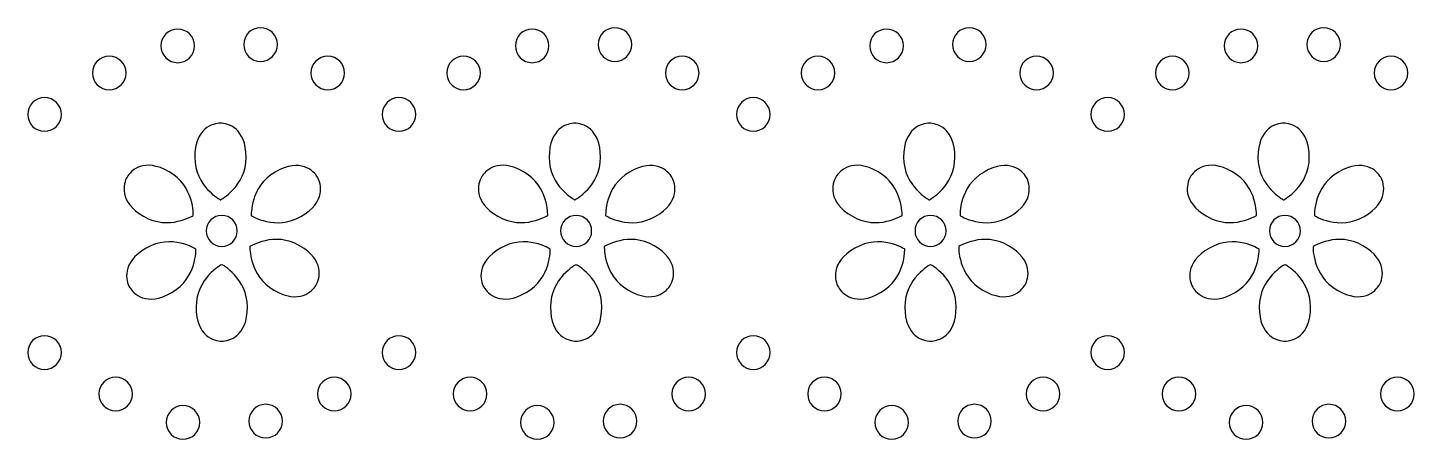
# Model space of a CAD drawing. Header units: centimetres. Extents: x -11.4 to 11.4, y -3 to 3.
# Drawn here: x 6.289 to 11.258, y -2.947 to -1.472 of the extents above; entities that cross this region are included whole.
import ezdxf

# ---------------------------------------------------------------- set-up
doc = ezdxf.new("R2010")
doc.units = ezdxf.units.CM
doc.header["$MEASUREMENT"] = 0
doc.layers.add('Layer 1', color=7, linetype='Continuous')

msp = doc.modelspace()

# ---------------------------------------------------------------- linework, layer by layer
at = {"layer": 'Layer 1'}
for points in [[(6.82649, -1.47653), (6.85977, -1.47653), (6.88668, -1.50352), (6.88668, -1.53683), (6.88668, -1.53683), (6.88668, -1.57009), (6.85975, -1.5971), (6.82649, -1.5971), (6.82649, -1.5971), (6.79318, -1.5971), (6.76624, -1.57009), (6.76624, -1.53683), (6.76624, -1.53683), (6.76624, -1.50352), (6.79318, -1.47653), (6.82649, -1.47653)], [(7.06287, -1.5322), (7.06287, -1.49889), (7.08983, -1.4719), (7.12306, -1.4719), (7.12306, -1.4719), (7.15637, -1.4719), (7.18331, -1.49889), (7.18331, -1.5322), (7.18331, -1.5322), (7.18331, -1.56548), (7.15635, -1.59247), (7.12306, -1.59247), (7.12306, -1.59247), (7.08983, -1.59247), (7.06287, -1.56549), (7.06287, -1.5322)], [(8.09646, -1.47653), (8.12977, -1.47653), (8.15671, -1.50352), (8.15671, -1.53683), (8.15671, -1.53683), (8.15671, -1.57009), (8.12975, -1.5971), (8.09646, -1.5971), (8.09646, -1.5971), (8.0632, -1.5971), (8.03624, -1.57009), (8.03624, -1.53683), (8.03624, -1.53683), (8.03624, -1.50352), (8.0632, -1.47653), (8.09646, -1.47653)], [(8.33287, -1.5322), (8.33287, -1.49889), (8.35986, -1.4719), (8.39312, -1.4719), (8.39312, -1.4719), (8.42638, -1.4719), (8.45339, -1.49889), (8.45339, -1.5322), (8.45339, -1.5322), (8.45339, -1.56548), (8.42638, -1.59247), (8.39312, -1.59247), (8.39312, -1.59247), (8.35983, -1.59247), (8.33287, -1.56549), (8.33287, -1.5322)], [(9.36646, -1.47653), (9.39974, -1.47653), (9.42671, -1.50352), (9.42671, -1.53683), (9.42671, -1.53683), (9.42671, -1.57009), (9.39972, -1.5971), (9.36646, -1.5971), (9.36646, -1.5971), (9.3332, -1.5971), (9.30621, -1.57009), (9.30621, -1.53683), (9.30621, -1.53683), (9.30622, -1.50352), (9.3332, -1.47653), (9.36646, -1.47653)], [(9.60287, -1.5322), (9.60287, -1.49889), (9.62988, -1.4719), (9.66312, -1.4719), (9.66312, -1.4719), (9.69636, -1.4719), (9.72337, -1.49889), (9.72337, -1.5322), (9.72337, -1.5322), (9.72337, -1.56548), (9.69636, -1.59247), (9.66312, -1.59247), (9.66312, -1.59247), (9.62988, -1.59247), (9.60287, -1.56549), (9.60287, -1.5322)], [(10.63643, -1.47653), (10.66974, -1.47653), (10.6967, -1.50352), (10.6967, -1.53683), (10.6967, -1.53683), (10.6967, -1.57009), (10.66971, -1.5971), (10.63643, -1.5971), (10.63643, -1.5971), (10.60317, -1.5971), (10.57624, -1.57009), (10.57624, -1.53683), (10.57624, -1.53683), (10.57624, -1.50352), (10.60318, -1.47653), (10.63643, -1.47653)], [(10.87287, -1.5322), (10.87287, -1.49889), (10.89988, -1.4719), (10.93309, -1.4719), (10.93309, -1.4719), (10.9664, -1.4719), (10.99336, -1.49889), (10.99336, -1.5322), (10.99336, -1.5322), (10.99336, -1.56548), (10.96637, -1.59247), (10.93309, -1.59247), (10.93309, -1.59247), (10.89985, -1.59247), (10.87287, -1.56549), (10.87287, -1.5322)], [(6.52055, -1.6342), (6.52055, -1.60094), (6.54751, -1.57393), (6.5808, -1.57393), (6.5808, -1.57393), (6.61408, -1.57393), (6.64105, -1.60094), (6.64105, -1.6342), (6.64105, -1.6342), (6.64105, -1.66751), (6.61406, -1.6945), (6.5808, -1.6945), (6.5808, -1.6945), (6.54751, -1.6945), (6.52055, -1.66751), (6.52055, -1.6342)], [(7.36412, -1.57393), (7.3974, -1.57393), (7.42437, -1.60094), (7.42437, -1.6342), (7.42437, -1.6342), (7.42437, -1.66751), (7.39738, -1.6945), (7.36412, -1.6945), (7.36412, -1.6945), (7.33086, -1.6945), (7.30387, -1.66751), (7.30387, -1.6342), (7.30387, -1.6342), (7.30388, -1.60094), (7.33084, -1.57393), (7.36412, -1.57393)], [(7.79055, -1.6342), (7.79055, -1.60094), (7.81754, -1.57393), (7.85077, -1.57393), (7.85077, -1.57393), (7.88408, -1.57393), (7.91102, -1.60094), (7.91102, -1.6342), (7.91102, -1.6342), (7.91102, -1.66751), (7.88406, -1.6945), (7.85077, -1.6945), (7.85077, -1.6945), (7.81754, -1.6945), (7.79055, -1.66751), (7.79055, -1.6342)], [(8.63412, -1.57393), (8.6674, -1.57393), (8.69437, -1.60094), (8.69437, -1.6342), (8.69437, -1.6342), (8.69437, -1.66751), (8.66738, -1.6945), (8.63412, -1.6945), (8.63412, -1.6945), (8.60086, -1.6945), (8.57385, -1.66751), (8.57385, -1.6342), (8.57385, -1.6342), (8.57385, -1.60094), (8.60086, -1.57393), (8.63412, -1.57393)], [(9.06055, -1.6342), (9.06055, -1.60094), (9.08754, -1.57393), (9.12077, -1.57393), (9.12077, -1.57393), (9.15408, -1.57393), (9.18104, -1.60094), (9.18104, -1.6342), (9.18104, -1.6342), (9.18104, -1.66751), (9.15405, -1.6945), (9.12077, -1.6945), (9.12077, -1.6945), (9.08754, -1.6945), (9.06055, -1.66751), (9.06055, -1.6342)], [(9.90412, -1.57393), (9.93743, -1.57393), (9.96434, -1.60094), (9.96434, -1.6342), (9.96434, -1.6342), (9.96434, -1.66751), (9.93741, -1.6945), (9.90412, -1.6945), (9.90412, -1.6945), (9.87084, -1.6945), (9.8439, -1.66751), (9.8439, -1.6342), (9.8439, -1.6342), (9.8439, -1.60094), (9.87084, -1.57393), (9.90412, -1.57393)], [(10.33055, -1.6342), (10.33055, -1.60094), (10.35751, -1.57393), (10.3908, -1.57393), (10.3908, -1.57393), (10.42408, -1.57393), (10.45102, -1.60094), (10.45102, -1.6342), (10.45102, -1.6342), (10.45102, -1.66751), (10.42406, -1.6945), (10.3908, -1.6945), (10.3908, -1.6945), (10.35751, -1.6945), (10.33055, -1.66751), (10.33055, -1.6342)], [(11.17412, -1.57393), (11.20743, -1.57393), (11.23437, -1.60094), (11.23437, -1.6342), (11.23437, -1.6342), (11.23437, -1.66751), (11.20741, -1.6945), (11.17412, -1.6945), (11.17412, -1.6945), (11.14084, -1.6945), (11.11387, -1.66751), (11.11387, -1.6342), (11.11387, -1.6342), (11.11388, -1.60094), (11.14084, -1.57393), (11.17412, -1.57393)], [(6.34907, -1.8429), (6.31579, -1.8429), (6.2888, -1.81591), (6.2888, -1.7826), (6.2888, -1.7826), (6.2888, -1.74932), (6.31581, -1.72233), (6.34907, -1.72233), (6.34907, -1.72233), (6.38233, -1.72233), (6.40929, -1.74932), (6.40929, -1.7826), (6.40929, -1.7826), (6.40929, -1.81591), (6.38236, -1.8429), (6.34907, -1.8429)], [(7.61907, -1.8429), (7.58579, -1.8429), (7.55882, -1.81591), (7.55882, -1.7826), (7.55882, -1.7826), (7.55882, -1.74932), (7.58581, -1.72233), (7.61907, -1.72233), (7.61907, -1.72233), (7.65233, -1.72233), (7.67929, -1.74932), (7.67929, -1.7826), (7.67929, -1.7826), (7.67929, -1.81591), (7.65233, -1.8429), (7.61907, -1.8429)], [(8.88907, -1.8429), (8.85576, -1.8429), (8.82882, -1.81591), (8.82882, -1.7826), (8.82882, -1.7826), (8.82882, -1.74932), (8.85578, -1.72233), (8.88907, -1.72233), (8.88907, -1.72233), (8.92233, -1.72233), (8.94929, -1.74932), (8.94929, -1.7826), (8.94929, -1.7826), (8.94929, -1.81591), (8.92233, -1.8429), (8.88907, -1.8429)], [(10.15905, -1.8429), (10.12579, -1.8429), (10.09883, -1.81591), (10.09883, -1.7826), (10.09883, -1.7826), (10.09883, -1.74932), (10.12582, -1.72233), (10.15905, -1.72233), (10.15905, -1.72233), (10.19236, -1.72233), (10.2193, -1.74932), (10.2193, -1.7826), (10.2193, -1.7826), (10.21929, -1.81591), (10.19236, -1.8429), (10.15905, -1.8429)], [(6.97942, -1.81422), (7.00556, -1.81422), (7.07139, -1.83152), (7.07139, -1.93606), (7.07139, -1.93606), (7.07139, -2.04062), (6.97942, -2.0887), (6.97942, -2.0887), (6.97942, -2.0887), (6.97942, -2.0887), (6.8874, -2.04065), (6.8874, -1.93606), (6.8874, -1.93606), (6.88742, -1.83153), (6.95328, -1.81422), (6.97942, -1.81422)], [(8.24944, -1.81422), (8.27553, -1.81422), (8.34141, -1.83152), (8.34141, -1.93606), (8.34141, -1.93606), (8.34141, -2.04062), (8.24944, -2.0887), (8.24944, -2.0887), (8.24944, -2.0887), (8.24944, -2.0887), (8.15744, -2.04065), (8.15744, -1.93606), (8.15744, -1.93606), (8.15747, -1.83153), (8.22328, -1.81422), (8.24944, -1.81422)], [(9.51944, -1.81422), (9.54553, -1.81422), (9.61141, -1.83152), (9.61141, -1.93606), (9.61141, -1.93606), (9.61141, -2.04062), (9.51944, -2.0887), (9.51944, -2.0887), (9.51944, -2.0887), (9.51944, -2.0887), (9.42744, -2.04065), (9.42744, -1.93606), (9.42744, -1.93606), (9.42747, -1.83153), (9.49328, -1.81422), (9.51944, -1.81422)], [(10.78942, -1.81422), (10.81559, -1.81422), (10.88139, -1.83152), (10.88139, -1.93606), (10.88139, -1.93606), (10.88139, -2.04062), (10.78942, -2.0887), (10.78942, -2.0887), (10.78942, -2.0887), (10.78942, -2.0887), (10.69742, -2.04065), (10.69742, -1.93606), (10.69742, -1.93606), (10.69745, -1.83153), (10.76328, -1.81422), (10.78942, -1.81422)], [(6.79603, -1.98834), (6.88652, -2.0406), (6.8821, -2.14434), (6.8821, -2.14434), (6.8821, -2.14434), (6.8821, -2.14434), (6.79452, -2.20001), (6.70404, -2.14775), (6.70404, -2.14775), (6.61358, -2.09547), (6.63152, -2.02975), (6.64456, -2.00707), (6.64456, -2.00707), (6.65758, -1.98448), (6.70555, -1.93606), (6.79603, -1.98834)], [(7.32737, -2.00774), (7.34039, -2.03034), (7.35835, -2.09608), (7.26781, -2.14837), (7.26781, -2.14837), (7.17735, -2.20063), (7.08977, -2.14496), (7.08977, -2.14496), (7.08977, -2.14496), (7.08977, -2.14496), (7.08532, -2.04124), (7.17581, -1.98896), (7.17581, -1.98896), (7.26636, -1.93667), (7.31425, -1.98509), (7.32737, -2.00774)], [(8.06603, -1.98834), (8.15652, -2.0406), (8.1521, -2.14434), (8.1521, -2.14434), (8.1521, -2.14434), (8.1521, -2.14434), (8.06452, -2.20001), (7.97404, -2.14775), (7.97404, -2.14775), (7.88358, -2.09547), (7.90149, -2.02975), (7.91456, -2.00707), (7.91456, -2.00707), (7.92758, -1.98448), (7.97555, -1.93606), (8.06603, -1.98834)], [(8.59737, -2.00774), (8.61039, -2.03034), (8.62838, -2.09608), (8.53781, -2.14837), (8.53781, -2.14837), (8.44735, -2.20063), (8.35977, -2.14496), (8.35977, -2.14496), (8.35977, -2.14496), (8.35977, -2.14496), (8.35532, -2.04124), (8.44581, -1.98896), (8.44581, -1.98896), (8.53633, -1.93667), (8.58422, -1.98509), (8.59737, -2.00774)], [(9.33601, -1.98834), (9.42652, -2.0406), (9.42213, -2.14434), (9.42213, -2.14434), (9.42213, -2.14434), (9.42213, -2.14434), (9.3345, -2.20001), (9.24401, -2.14775), (9.24401, -2.14775), (9.15358, -2.09547), (9.17149, -2.02975), (9.18461, -2.00707), (9.18461, -2.00707), (9.19758, -1.98448), (9.24552, -1.93606), (9.33601, -1.98834)], [(9.86737, -2.00774), (9.88039, -2.03034), (9.89838, -2.09608), (9.80787, -2.14837), (9.80787, -2.14837), (9.71741, -2.20063), (9.62978, -2.14496), (9.62978, -2.14496), (9.62978, -2.14496), (9.62978, -2.14496), (9.62536, -2.04124), (9.71588, -1.98896), (9.71588, -1.98896), (9.80633, -1.93667), (9.85422, -1.98509), (9.86737, -2.00774)], [(10.60603, -1.98834), (10.69652, -2.0406), (10.6921, -2.14434), (10.6921, -2.14434), (10.6921, -2.14434), (10.6921, -2.14434), (10.60455, -2.20001), (10.51404, -2.14775), (10.51404, -2.14775), (10.42361, -2.09547), (10.44154, -2.02975), (10.45459, -2.00707), (10.45459, -2.00707), (10.46758, -1.98448), (10.51555, -1.93606), (10.60603, -1.98834)], [(11.13737, -2.00774), (11.15039, -2.03034), (11.16835, -2.09608), (11.07784, -2.14837), (11.07784, -2.14837), (10.98738, -2.20063), (10.8998, -2.14496), (10.8998, -2.14496), (10.8998, -2.14496), (10.8998, -2.14496), (10.89535, -2.04124), (10.98584, -1.98896), (10.98584, -1.98896), (11.07633, -1.93668), (11.12422, -1.98509), (11.13737, -2.00774)], [(7.03969, -2.19998), (7.03969, -2.23072), (7.01479, -2.25565), (6.98405, -2.25565), (6.98405, -2.25565), (6.95336, -2.25565), (6.92838, -2.23075), (6.92838, -2.19998), (6.92838, -2.19998), (6.92838, -2.16921), (6.95333, -2.14431), (6.98405, -2.14431), (6.98405, -2.14431), (7.01477, -2.14434), (7.03969, -2.16924), (7.03969, -2.19998)], [(8.30972, -2.19998), (8.30972, -2.23072), (8.2848, -2.25565), (8.25405, -2.25565), (8.25405, -2.25565), (8.22338, -2.25565), (8.19843, -2.23075), (8.19843, -2.19998), (8.19843, -2.19998), (8.19843, -2.16921), (8.22335, -2.14431), (8.25405, -2.14431), (8.25405, -2.14431), (8.28477, -2.14434), (8.30972, -2.16924), (8.30972, -2.19998)], [(9.57969, -2.19998), (9.57969, -2.23072), (9.55479, -2.25565), (9.52405, -2.25565), (9.52405, -2.25565), (9.49336, -2.25565), (9.46843, -2.23075), (9.46843, -2.19998), (9.46843, -2.19998), (9.46843, -2.16921), (9.49333, -2.14431), (9.52405, -2.14431), (9.52405, -2.14431), (9.55477, -2.14434), (9.57969, -2.16924), (9.57969, -2.19998)], [(10.84969, -2.19998), (10.84969, -2.23072), (10.82479, -2.25565), (10.79407, -2.25565), (10.79407, -2.25565), (10.76335, -2.25565), (10.7384, -2.23075), (10.7384, -2.19998), (10.7384, -2.19998), (10.7384, -2.16921), (10.76332, -2.14431), (10.79407, -2.14431), (10.79407, -2.14431), (10.82477, -2.14434), (10.84969, -2.16924), (10.84969, -2.19998)], [(6.65382, -2.40215), (6.64078, -2.3795), (6.62286, -2.31375), (6.7133, -2.26147), (6.7133, -2.26147), (6.80381, -2.20921), (6.89136, -2.26488), (6.89136, -2.26488), (6.89136, -2.26488), (6.89136, -2.26488), (6.89578, -2.36862), (6.80529, -2.42088), (6.80529, -2.42088), (6.71481, -2.47319), (6.66686, -2.42477), (6.65382, -2.40215)], [(7.17119, -2.41226), (7.08068, -2.35998), (7.08509, -2.25626), (7.08509, -2.25626), (7.08509, -2.25626), (7.08509, -2.25626), (7.17272, -2.20057), (7.26318, -2.25287), (7.26318, -2.25287), (7.35369, -2.30515), (7.33573, -2.37087), (7.32268, -2.3935), (7.32268, -2.3935), (7.30962, -2.41612), (7.2617, -2.46457), (7.17119, -2.41226)], [(7.92382, -2.40215), (7.91075, -2.3795), (7.89284, -2.31375), (7.9833, -2.26147), (7.9833, -2.26147), (8.07381, -2.20921), (8.16136, -2.26488), (8.16136, -2.26488), (8.16136, -2.26488), (8.16136, -2.26488), (8.16578, -2.36862), (8.07529, -2.42088), (8.07529, -2.42088), (7.98481, -2.47319), (7.93686, -2.42477), (7.92382, -2.40215)], [(8.44119, -2.41226), (8.35073, -2.35998), (8.35512, -2.25626), (8.35512, -2.25626), (8.35512, -2.25626), (8.35512, -2.25626), (8.44272, -2.20057), (8.53316, -2.25287), (8.53316, -2.25287), (8.62367, -2.30515), (8.60574, -2.37087), (8.59269, -2.3935), (8.59269, -2.3935), (8.57962, -2.41612), (8.53167, -2.46457), (8.44119, -2.41226)], [(9.19379, -2.40215), (9.18075, -2.3795), (9.16283, -2.31375), (9.25327, -2.26147), (9.25327, -2.26147), (9.34381, -2.20921), (9.43139, -2.26488), (9.43139, -2.26488), (9.43139, -2.26488), (9.43139, -2.26488), (9.43576, -2.36862), (9.34527, -2.42088), (9.34527, -2.42088), (9.25478, -2.47319), (9.20684, -2.42477), (9.19379, -2.40215)], [(9.71121, -2.41226), (9.62072, -2.35998), (9.62509, -2.25626), (9.62509, -2.25626), (9.62509, -2.25626), (9.62509, -2.25626), (9.71272, -2.20057), (9.80315, -2.25287), (9.80315, -2.25287), (9.89366, -2.30515), (9.8757, -2.37087), (9.86265, -2.3935), (9.86265, -2.3935), (9.84962, -2.41612), (9.80167, -2.46457), (9.71121, -2.41226)], [(10.46385, -2.40215), (10.45075, -2.3795), (10.43287, -2.31375), (10.52328, -2.26147), (10.52328, -2.26147), (10.61385, -2.20921), (10.70137, -2.26488), (10.70137, -2.26488), (10.70137, -2.26488), (10.70137, -2.26488), (10.70579, -2.36862), (10.6153, -2.42088), (10.6153, -2.42088), (10.52481, -2.47319), (10.47686, -2.42477), (10.46385, -2.40215)], [(10.98119, -2.41226), (10.8907, -2.35998), (10.89509, -2.25626), (10.89509, -2.25626), (10.89509, -2.25626), (10.89509, -2.25626), (10.98272, -2.20057), (11.07315, -2.25287), (11.07315, -2.25287), (11.16366, -2.30515), (11.1457, -2.37087), (11.13265, -2.3935), (11.13265, -2.3935), (11.11959, -2.41612), (11.0717, -2.46457), (10.98119, -2.41226)], [(6.98405, -2.59503), (6.95794, -2.59503), (6.89208, -2.5777), (6.89208, -2.47316), (6.89208, -2.47316), (6.89208, -2.3686), (6.98405, -2.32057), (6.98405, -2.32057), (6.98405, -2.32057), (6.98405, -2.32057), (7.07605, -2.36859), (7.07605, -2.47316), (7.07605, -2.47316), (7.07604, -2.5777), (7.01021, -2.59503), (6.98405, -2.59503)], [(8.25405, -2.59503), (8.22791, -2.59503), (8.16208, -2.5777), (8.16208, -2.47316), (8.16208, -2.47316), (8.16208, -2.3686), (8.25405, -2.32057), (8.25405, -2.32057), (8.25405, -2.32057), (8.25405, -2.32057), (8.34605, -2.36859), (8.34605, -2.47316), (8.34605, -2.47316), (8.34604, -2.5777), (8.28019, -2.59503), (8.25405, -2.59503)], [(9.52405, -2.59503), (9.49791, -2.59503), (9.43205, -2.5777), (9.43205, -2.47316), (9.43205, -2.47316), (9.43205, -2.3686), (9.52405, -2.32057), (9.52405, -2.32057), (9.52405, -2.32057), (9.52405, -2.32057), (9.61607, -2.36859), (9.61607, -2.47316), (9.61607, -2.47316), (9.61607, -2.5777), (9.55021, -2.59503), (9.52405, -2.59503)], [(10.79407, -2.59503), (10.76793, -2.59503), (10.70207, -2.5777), (10.70207, -2.47316), (10.70207, -2.47316), (10.70207, -2.3686), (10.79407, -2.32057), (10.79407, -2.32057), (10.79407, -2.32057), (10.79407, -2.32057), (10.88604, -2.36859), (10.88604, -2.47316), (10.88604, -2.47316), (10.88604, -2.5777), (10.82021, -2.59503), (10.79407, -2.59503)], [(6.34907, -2.69618), (6.31579, -2.69618), (6.2888, -2.66922), (6.2888, -2.63591), (6.2888, -2.63591), (6.2888, -2.60263), (6.31581, -2.57561), (6.34907, -2.57561), (6.34907, -2.57561), (6.38233, -2.57561), (6.40929, -2.60262), (6.40929, -2.63591), (6.40929, -2.63591), (6.40929, -2.66922), (6.38236, -2.69618), (6.34907, -2.69618)], [(7.61907, -2.69618), (7.58579, -2.69618), (7.55882, -2.66922), (7.55882, -2.63591), (7.55882, -2.63591), (7.55882, -2.60263), (7.58581, -2.57561), (7.61907, -2.57561), (7.61907, -2.57561), (7.65233, -2.57561), (7.67929, -2.60262), (7.67929, -2.63591), (7.67929, -2.63591), (7.67929, -2.66922), (7.65233, -2.69618), (7.61907, -2.69618)], [(8.88907, -2.69618), (8.85576, -2.69618), (8.82882, -2.66922), (8.82882, -2.63591), (8.82882, -2.63591), (8.82882, -2.60263), (8.85578, -2.57561), (8.88907, -2.57561), (8.88907, -2.57561), (8.92233, -2.57561), (8.94929, -2.60262), (8.94929, -2.63591), (8.94929, -2.63591), (8.94929, -2.66922), (8.92233, -2.69618), (8.88907, -2.69618)], [(10.15905, -2.69618), (10.12579, -2.69618), (10.09883, -2.66922), (10.09883, -2.63591), (10.09883, -2.63591), (10.09883, -2.60263), (10.12582, -2.57561), (10.15905, -2.57561), (10.15905, -2.57561), (10.19236, -2.57561), (10.2193, -2.60262), (10.2193, -2.63591), (10.2193, -2.63591), (10.21929, -2.66922), (10.19236, -2.69618), (10.15905, -2.69618)], [(6.604, -2.84461), (6.57072, -2.84461), (6.54373, -2.81762), (6.54373, -2.78434), (6.54373, -2.78434), (6.54373, -2.75103), (6.57074, -2.72407), (6.604, -2.72407), (6.604, -2.72407), (6.63726, -2.72407), (6.66425, -2.75106), (6.66425, -2.78434), (6.66425, -2.78434), (6.66425, -2.8176), (6.63728, -2.84461), (6.604, -2.84461)], [(7.3873, -2.84461), (7.35404, -2.84461), (7.32705, -2.81762), (7.32705, -2.78434), (7.32705, -2.78434), (7.32705, -2.75103), (7.35406, -2.72407), (7.3873, -2.72407), (7.3873, -2.72407), (7.42054, -2.72407), (7.44757, -2.75106), (7.44757, -2.78434), (7.44757, -2.78434), (7.4476, -2.8176), (7.42056, -2.84461), (7.3873, -2.84461)], [(7.874, -2.84461), (7.84072, -2.84461), (7.81373, -2.81762), (7.81373, -2.78434), (7.81373, -2.78434), (7.81373, -2.75103), (7.84074, -2.72407), (7.874, -2.72407), (7.874, -2.72407), (7.90726, -2.72407), (7.93425, -2.75106), (7.93425, -2.78434), (7.93425, -2.78434), (7.93425, -2.8176), (7.90728, -2.84461), (7.874, -2.84461)], [(8.65733, -2.84461), (8.62402, -2.84461), (8.59706, -2.81762), (8.59706, -2.78434), (8.59706, -2.78434), (8.59706, -2.75103), (8.62405, -2.72407), (8.65733, -2.72407), (8.65733, -2.72407), (8.69061, -2.72407), (8.71755, -2.75106), (8.71755, -2.78434), (8.71755, -2.78434), (8.71757, -2.8176), (8.69061, -2.84461), (8.65733, -2.84461)], [(9.144, -2.84461), (9.11069, -2.84461), (9.08378, -2.81762), (9.08378, -2.78434), (9.08378, -2.78434), (9.08378, -2.75103), (9.11071, -2.72407), (9.144, -2.72407), (9.144, -2.72407), (9.17728, -2.72407), (9.20422, -2.75106), (9.20422, -2.78434), (9.20422, -2.78434), (9.20422, -2.8176), (9.17728, -2.84461), (9.144, -2.84461)], [(9.92733, -2.84461), (9.89402, -2.84461), (9.86706, -2.81762), (9.86706, -2.78434), (9.86706, -2.78434), (9.86706, -2.75103), (9.89405, -2.72407), (9.92733, -2.72407), (9.92733, -2.72407), (9.96061, -2.72407), (9.98758, -2.75106), (9.98758, -2.78434), (9.98758, -2.78434), (9.9876, -2.8176), (9.96061, -2.84461), (9.92733, -2.84461)], [(10.414, -2.84461), (10.38069, -2.84461), (10.35375, -2.81762), (10.35375, -2.78434), (10.35375, -2.78434), (10.35375, -2.75103), (10.38071, -2.72407), (10.414, -2.72407), (10.414, -2.72407), (10.44726, -2.72407), (10.47427, -2.75106), (10.47427, -2.78434), (10.47427, -2.78434), (10.47427, -2.8176), (10.44726, -2.84461), (10.414, -2.84461)], [(11.19733, -2.84461), (11.16405, -2.84461), (11.13706, -2.81762), (11.13706, -2.78434), (11.13706, -2.78434), (11.13706, -2.75103), (11.16407, -2.72407), (11.19733, -2.72407), (11.19733, -2.72407), (11.23059, -2.72407), (11.25758, -2.75106), (11.25758, -2.78434), (11.25758, -2.78434), (11.2576, -2.8176), (11.23058, -2.84461), (11.19733, -2.84461)], [(6.84498, -2.94664), (6.81172, -2.94664), (6.78479, -2.91963), (6.78479, -2.88634), (6.78479, -2.88634), (6.78479, -2.85305), (6.81175, -2.82604), (6.84498, -2.82604), (6.84498, -2.82604), (6.87829, -2.82604), (6.90525, -2.85305), (6.90525, -2.88634), (6.90525, -2.88634), (6.90525, -2.91963), (6.87829, -2.94664), (6.84498, -2.94664)], [(7.14163, -2.94201), (7.1084, -2.94201), (7.08138, -2.915), (7.08138, -2.88171), (7.08138, -2.88171), (7.08138, -2.84842), (7.10839, -2.82144), (7.14163, -2.82144), (7.14163, -2.82144), (7.17491, -2.82144), (7.2019, -2.84843), (7.2019, -2.88171), (7.2019, -2.88171), (7.2019, -2.91499), (7.17492, -2.94201), (7.14163, -2.94201)], [(8.11501, -2.94664), (8.08173, -2.94664), (8.05476, -2.91963), (8.05476, -2.88634), (8.05476, -2.88634), (8.05476, -2.85305), (8.08175, -2.82604), (8.11501, -2.82604), (8.11501, -2.82604), (8.14827, -2.82604), (8.17528, -2.85305), (8.17528, -2.88634), (8.17528, -2.88634), (8.17528, -2.91963), (8.14827, -2.94664), (8.11501, -2.94664)], [(8.41163, -2.94201), (8.37837, -2.94201), (8.35141, -2.915), (8.35141, -2.88171), (8.35141, -2.88171), (8.35141, -2.84842), (8.3784, -2.82144), (8.41163, -2.82144), (8.41163, -2.82144), (8.44494, -2.82144), (8.47188, -2.84843), (8.47188, -2.88171), (8.47188, -2.88171), (8.47188, -2.91499), (8.44494, -2.94201), (8.41163, -2.94201)], [(9.38498, -2.94664), (9.35175, -2.94664), (9.32476, -2.91963), (9.32476, -2.88634), (9.32476, -2.88634), (9.32476, -2.85305), (9.35177, -2.82604), (9.38498, -2.82604), (9.38498, -2.82604), (9.41826, -2.82604), (9.44525, -2.85305), (9.44525, -2.88634), (9.44525, -2.88634), (9.44525, -2.91963), (9.41827, -2.94664), (9.38498, -2.94664)], [(9.68166, -2.94201), (9.64838, -2.94201), (9.62141, -2.915), (9.62141, -2.88171), (9.62141, -2.88171), (9.62141, -2.84842), (9.6484, -2.82144), (9.68166, -2.82144), (9.68166, -2.82144), (9.71492, -2.82144), (9.74191, -2.84843), (9.74191, -2.88171), (9.74191, -2.88171), (9.74191, -2.91499), (9.71494, -2.94201), (9.68166, -2.94201)], [(10.65501, -2.94664), (10.62175, -2.94664), (10.59474, -2.91963), (10.59474, -2.88634), (10.59474, -2.88634), (10.59474, -2.85305), (10.62175, -2.82604), (10.65501, -2.82604), (10.65501, -2.82604), (10.68829, -2.82604), (10.71526, -2.85305), (10.71526, -2.88634), (10.71526, -2.88634), (10.71526, -2.91963), (10.68829, -2.94664), (10.65501, -2.94664)], [(10.95166, -2.94201), (10.9184, -2.94201), (10.89139, -2.915), (10.89139, -2.88171), (10.89139, -2.88171), (10.89139, -2.84842), (10.9184, -2.82144), (10.95166, -2.82144), (10.95166, -2.82144), (10.98494, -2.82144), (11.01191, -2.84843), (11.01191, -2.88171), (11.01191, -2.88171), (11.01191, -2.91499), (10.98494, -2.94201), (10.95166, -2.94201)]]:
    msp.add_open_spline(points, degree=3, knots=[0, 0, 0, 0, 0.2, 0.2, 0.2, 0.2, 0.4, 0.4, 0.4, 0.4, 0.6, 0.6, 0.6, 0.6, 1, 1, 1, 1], dxfattribs=at)

doc.saveas('drawing.dxf')
